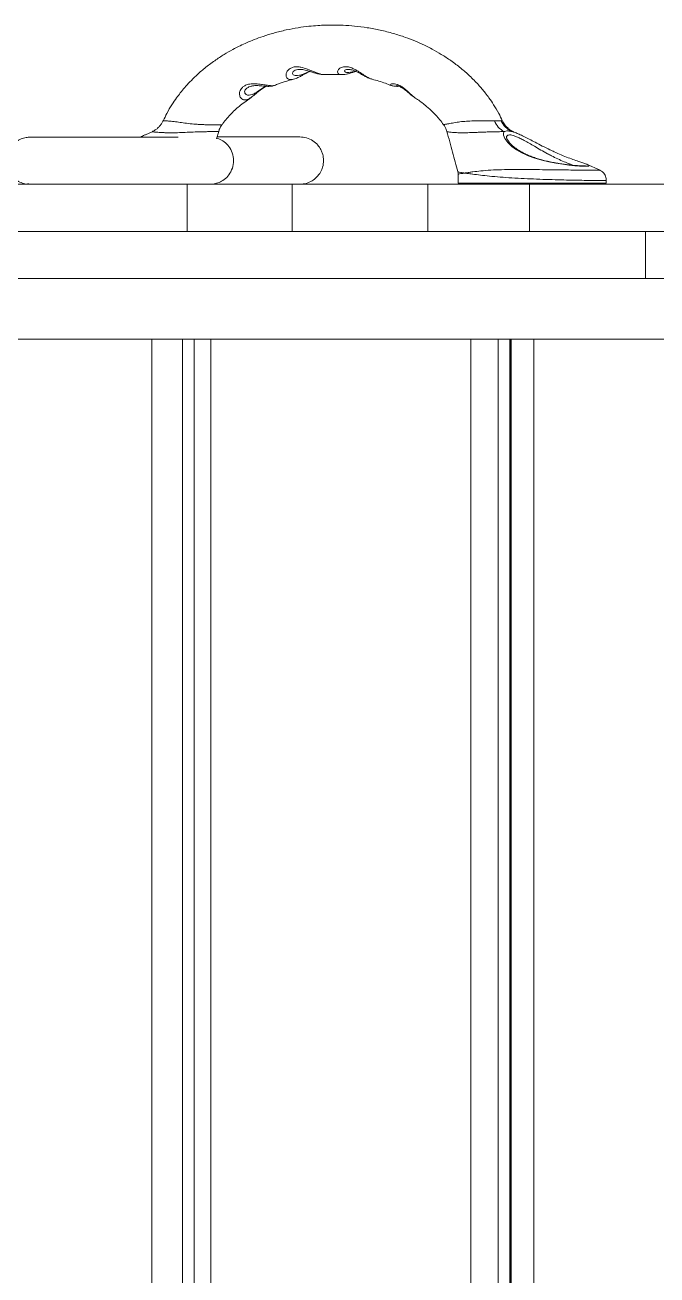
# Model space of a CAD drawing. Header units: millimetres. Extents: x -6304 to 6571, y -6082 to 4447.
# Drawn here: x 582 to 864, y 1301 to 1858 of the extents above; entities that cross this region are included whole.
import ezdxf

# ---------------------------------------------------------------- set-up
doc = ezdxf.new("R2010")
doc.units = ezdxf.units.MM
doc.layers.add('DIKOM_ОБЪЕКТ', color=7, linetype='Continuous')

msp = doc.modelspace()

# ---------------------------------------------------------------- linework, layer by layer
at = {"layer": 'DIKOM_ОБЪЕКТ', "color": 7, "linetype": 'Continuous', "lineweight": 15}
for p, q in [((715.62, 1836.015), (715.69, 1836.028)), ((685.559, 1830.992), (685.26, 1830.993)), ((682.877, 1825.672), (682.671, 1825.53)), ((638.943, 1810.469), (635.926, 1809.125)), ((638.947, 1810.46), (638.985, 1810.463)), ((667.702, 1807.349), (668.598, 1810.621)), ((799.959, 1810.459), (799.951, 1810.463)), ((803.06, 1809.097), (799.966, 1810.475)), ((838.305, 1793.399), (832.833, 1795.836)), ((775.361, 1791.384), (775.361, 1787.538)), ((529.685, 1787.038), (654.503, 1787.038)), ((654.503, 1787.038), (654.503, 1766.038)), ((654.503, 1787.038), (701.34, 1787.038)), ((701.34, 1766.038), (701.34, 1787.038)), ((701.34, 1787.038), (761.818, 1787.038)), ((761.818, 1787.038), (761.818, 1766.038)), ((761.818, 1787.038), (807.167, 1787.038)), ((775.361, 1787.538), (838.606, 1787.538)), ((807.167, 1787.038), (807.167, 1766.038)), ((807.167, 1787.038), (930.867, 1787.038)), ((838.606, 1787.538), (841.362, 1787.538)), ((841.362, 1787.538), (841.362, 1788.789)), ((410.93, 1766.038), (858.864, 1766.038)), ((807.167, 1766.038), (930.867, 1766.038)), ((858.864, 1745.038), (858.864, 1766.038)), ((410.93, 1745.038), (858.864, 1745.038)), ((410.93, 1745.038), (1327.104, 1745.038)), ((206.813, 1718.038), (1531.221, 1718.038)), ((638.884, -727.962), (638.884, 1718.038)), ((652.544, 1718.038), (652.544, -727.962)), ((657.627, 1718.038), (657.627, -727.962)), ((665.039, 1718.038), (665.039, -727.962)), ((780.95, -727.962), (780.95, 1718.038)), ((793.197, 1718.038), (793.197, -727.962)), ((798.374, -727.962), (798.374, 1718.038)), ((798.714, -727.962), (798.714, 1718.038)), ((799.017, -727.962), (799.017, 1718.038)), ((809.017, 1718.038), (809.017, -727.962)), ((798.714, 1645.038), (799.017, 1645.038)), ((798.714, 1624.038), (799.017, 1624.038))]:
    msp.add_line(p, q, dxfattribs=at)
at = {"layer": 'DIKOM_ОБЪЕКТ', "color": 7, "linetype": 'Continuous', "lineweight": 15, "flags": 128}
for points in [[(650.621, 1808.101), (647.846, 1808.099), (644.643, 1808.096), (641.26, 1808.092), (637.726, 1808.089), (634.074, 1808.086), (630.336, 1808.082), (626.547, 1808.078), (622.74, 1808.075), (618.951, 1808.071), (615.213, 1808.067), (611.561, 1808.064), (608.027, 1808.06), (604.643, 1808.057), (601.441, 1808.054), (598.449, 1808.051), (595.694, 1808.048), (593.201, 1808.046), (590.993, 1808.044), (589.09, 1808.042), (587.509, 1808.04), (586.264, 1808.039), (585.366, 1808.038), (584.825, 1808.037), (584.643, 1808.037)], [(833.415, 1795.537), (833.636, 1795.304), (833.35, 1795.141), (832.523, 1795.06), (831.227, 1795.062), (829.424, 1795.148), (827.266, 1795.315), (824.69, 1795.579), (821.912, 1795.934), (818.855, 1796.411), (815.771, 1796.997), (812.582, 1797.74), (809.532, 1798.618), (806.568, 1799.683), (805.597, 1800.09), (803.398, 1801.148), (801.4, 1802.322), (799.237, 1803.924), (797.504, 1805.612), (796.2, 1807.373), (795.513, 1808.962), (795.462, 1809.841), (795.801, 1810.488), (795.82, 1810.505), (795.82, 1810.505)]]:
    msp.add_lwpolyline(points, dxfattribs=at)
at = {"layer": 'DIKOM_ОБЪЕКТ', "color": 7, "linetype": 'Continuous', "lineweight": 15}
for centre, radius, start, end in [((800.193, 1818.75), 9.333, 201.27597, 242.06227), ((803.332, 1819.459), 9.787, 204.72908, 246.19107), ((583.205, 1787.538), 0.5, 270, 0), ((775.861, 1787.538), 0.5, 180, 270), ((840.861, 1787.538), 0.5, 270, 0)]:
    msp.add_arc(centre, radius, start, end, dxfattribs=at)
for points, knots in [([(795.001, 1815.347), (794.491, 1816.447), (793.345, 1818.918), (791.315, 1822.304), (789.273, 1825.329), (787.027, 1828.306), (784.199, 1831.647), (780.564, 1835.333), (776.456, 1838.921), (772.227, 1842.114), (767.959, 1844.899), (764.003, 1847.159), (760.182, 1849.093), (756.179, 1850.884), (751.582, 1852.659), (746.339, 1854.347), (740.673, 1855.791), (734.898, 1856.882), (729.356, 1857.591), (724.238, 1857.962), (719.884, 1858.064), (716.143, 1858.001), (712.577, 1857.82), (708.547, 1857.466), (703.823, 1856.838), (698.601, 1855.861), (693.381, 1854.563), (688.629, 1853.093), (684.595, 1851.619), (681.191, 1850.202), (678.017, 1848.734), (674.669, 1847.021), (670.856, 1844.832), (666.662, 1842.091), (662.459, 1838.917), (658.796, 1835.718), (655.844, 1832.795), (653.524, 1830.245), (651.557, 1827.861), (649.646, 1825.329), (647.604, 1822.304), (645.575, 1818.918), (644.429, 1816.448), (643.919, 1815.347)], [0, 0, 0, 0, 0.01932163, 0.04336313, 0.06311164, 0.07793001, 0.10334319, 0.13354407, 0.16156336, 0.19184634, 0.21989924, 0.2449752, 0.26667863, 0.29043178, 0.31729633, 0.34815377, 0.38172699, 0.41443116, 0.4458706, 0.47463671, 0.49981781, 0.51844927, 0.53698637, 0.55933814, 0.58585567, 0.6163496, 0.64768792, 0.67514631, 0.69877316, 0.71871119, 0.73601943, 0.75642452, 0.7806347, 0.80823555, 0.83843125, 0.86645054, 0.88715046, 0.9056254, 0.92207127, 0.93688964, 0.95663864, 0.98068032, 1, 1, 1, 1]), ([(698.664, 1836.062), (698.777, 1836.51), (699.001, 1837.39), (700.199, 1838.629), (701.539, 1839.212), (702.901, 1839.475), (704.094, 1839.452), (706, 1839.123), (707.273, 1838.699), (709.096, 1838.01), (710.833, 1837.272), (712.741, 1836.513), (714.176, 1836.108), (715.152, 1835.892), (715.511, 1835.986), (715.62, 1836.015)], [0, 0, 0, 0, 0.10688699, 0.21007709, 0.27957008, 0.30798686, 0.38654427, 0.41726001, 0.53102937, 0.53867568, 0.65736017, 0.77948955, 0.86896129, 0.9602569, 1, 1, 1, 1]), ([(722.074, 1836.236), (721.919, 1836.368), (721.529, 1836.702), (721.51, 1837.595), (722.368, 1838.702), (723.945, 1839.408), (725.408, 1839.478), (726.825, 1839.272), (727.97, 1838.885), (729.302, 1838.247), (730.434, 1837.604), (732.084, 1836.544), (733.915, 1835.307), (735.568, 1834.389), (736.601, 1833.944), (737.007, 1833.879), (737.071, 1833.869)], [0, 0, 0, 0, 0.07718966, 0.19488944, 0.30717345, 0.39723237, 0.46015841, 0.48421145, 0.55660751, 0.58203692, 0.63507605, 0.69035376, 0.7954909, 0.90494651, 0.98513181, 1, 1, 1, 1]), ([(693.478, 1831.073), (694.075, 1831.325), (696.275, 1832.256), (699.119, 1833.17), (701.366, 1833.695), (701.944, 1833.83)], [0, 0, 0, 0, 0.2163721, 0.7982875, 1, 1, 1, 1]), ([(701.921, 1833.936), (701.435, 1833.823), (700.569, 1833.621), (699.637, 1833.921), (698.883, 1834.531), (698.598, 1835.348), (698.655, 1835.969), (698.664, 1836.062)], [0, 0, 0, 0, 0.25697656, 0.45822033, 0.66398792, 0.94993857, 1, 1, 1, 1]), ([(701.51, 1836.614), (701.509, 1836.569), (701.499, 1836.25), (701.811, 1835.8), (702.478, 1835.53), (703.355, 1835.417), (704.464, 1835.522), (705.962, 1836.009), (707.46, 1836.68), (708.499, 1837.167), (709.014, 1837.38), (709.075, 1837.406)], [0, 0, 0, 0, 0.0245528, 0.1756208, 0.3275798, 0.4028365, 0.5954713, 0.7762527, 0.899876, 0.988147, 1, 1, 1, 1]), ([(704.776, 1838.24), (704.644, 1838.245), (704.351, 1838.258), (703.656, 1838.172), (703.067, 1838.025), (702.329, 1837.708), (702.003, 1837.47), (701.618, 1837.037), (701.563, 1836.822), (701.51, 1836.614)], [0, 0, 0, 0, 0.0669451, 0.148784, 0.3784797, 0.4161243, 0.6864613, 0.695522, 1, 1, 1, 1]), ([(701.999, 1833.908), (702.373, 1834.016), (703.288, 1834.279), (704.626, 1834.91), (706.036, 1835.673), (707.32, 1836.4), (708.347, 1836.969), (708.982, 1837.257), (709.21, 1837.361)], [0, 0, 0, 0, 0.1621878, 0.3965736, 0.6139662, 0.7796716, 0.9205324, 1, 1, 1, 1]), ([(704.776, 1838.254), (705.063, 1838.25), (705.654, 1838.243), (706.689, 1838.071), (707.824, 1837.798), (709.054, 1837.418), (710.382, 1836.975), (711.867, 1836.493), (713.383, 1836.12), (714.654, 1835.916), (715.399, 1835.951), (715.617, 1835.961)], [0, 0, 0, 0, 0.0692982, 0.1427587, 0.2294149, 0.3310983, 0.4502, 0.5946583, 0.7782329, 0.9351169, 1, 1, 1, 1]), ([(715.696, 1835.924), (716.892, 1835.98), (719.389, 1836.097), (721.885, 1835.978), (723.185, 1835.916)], [0, 0, 0, 0, 0.4791526, 1, 1, 1, 1]), ([(723.186, 1835.987), (723.095, 1835.976), (722.579, 1835.918), (722.302, 1836.092), (722.074, 1836.236)], [0, 0, 0, 0, 0.1771595, 1, 1, 1, 1]), ([(723.227, 1835.95), (723.56, 1835.945), (724.349, 1835.935), (725.646, 1836.139), (727.115, 1836.513), (728.49, 1836.962), (729.386, 1837.255), (729.719, 1837.364)], [0, 0, 0, 0, 0.1531581, 0.3631058, 0.6332168, 0.863741, 1, 1, 1, 1]), ([(726.394, 1838.25), (726.349, 1838.255), (726.236, 1838.267), (725.786, 1838.232), (725.387, 1838.162), (724.828, 1837.942), (724.492, 1837.59), (724.674, 1837.21), (725.019, 1837.064), (725.161, 1837.004)], [0, 0, 0, 0, 0.018266, 0.0456471, 0.2202207, 0.2401732, 0.4955295, 0.7922464, 1, 1, 1, 1]), ([(725.161, 1837.004), (725.386, 1836.951), (725.951, 1836.819), (727.264, 1836.909), (728.489, 1837.161), (729.412, 1837.402), (729.556, 1837.44)], [0, 0, 0, 0, 0.23768321, 0.5980331, 0.93743124, 1, 1, 1, 1]), ([(726.394, 1838.252), (726.514, 1838.252), (726.831, 1838.253), (727.568, 1838.139), (728.544, 1837.865), (729.649, 1837.418), (730.799, 1836.844), (731.998, 1836.179), (733.298, 1835.437), (734.763, 1834.684), (735.906, 1834.157), (736.611, 1833.992), (736.707, 1833.969)], [0, 0, 0, 0, 0.04617348, 0.12147393, 0.20718979, 0.29352894, 0.39106822, 0.49998816, 0.62569682, 0.78237515, 0.97052785, 1, 1, 1, 1]), ([(737.062, 1833.835), (739.054, 1833.31), (741.917, 1832.555), (744.663, 1831.378), (745.499, 1831.02)], [0, 0, 0, 0, 0.6956729, 1, 1, 1, 1]), ([(677.921, 1827.834), (677.931, 1827.902), (678.023, 1828.49), (678.446, 1829.513), (679.438, 1830.486), (680.511, 1831.16), (681.476, 1831.514), (683.009, 1831.812), (684.127, 1831.857), (685.881, 1831.791), (687.734, 1831.567), (689.986, 1831.202), (691.955, 1830.958), (693.111, 1830.973), (693.396, 1831.114), (693.45, 1831.14)], [0, 0, 0, 0, 0.013843, 0.1188218, 0.1865604, 0.2122703, 0.2879449, 0.3114214, 0.4021732, 0.4211418, 0.5341682, 0.6532683, 0.7927987, 0.96097, 1, 1, 1, 1]), ([(685.26, 1830.993), (685.099, 1830.995), (684.61, 1831.004), (683.832, 1830.919), (682.909, 1830.736), (682.234, 1830.517), (681.458, 1830.138), (681.002, 1829.805), (680.501, 1829.287), (680.288, 1828.919), (680.19, 1828.597), (680.173, 1828.513), (680.165, 1828.476)], [0, 0, 0, 0, 0.0811256, 0.2471263, 0.3216685, 0.4729183, 0.5359075, 0.6996894, 0.7375895, 0.9293014, 0.9686479, 1, 1, 1, 1]), ([(680.165, 1828.476), (680.176, 1828.163), (680.198, 1827.546), (680.762, 1827.037), (681.442, 1826.768), (682.334, 1826.708), (683.374, 1826.931), (684.582, 1827.505), (685.713, 1828.242), (686.638, 1828.899), (687.415, 1829.435), (688.011, 1829.821), (688.787, 1830.268), (689.304, 1830.517), (689.719, 1830.692), (689.813, 1830.72), (689.849, 1830.731)], [0, 0, 0, 0, 0.1046153, 0.2057902, 0.3072212, 0.4031798, 0.5432262, 0.6558958, 0.7528712, 0.8165848, 0.8409569, 0.8963157, 0.9191235, 0.9754663, 0.9907069, 1, 1, 1, 1]), ([(682.903, 1825.64), (683.355, 1825.966), (684.185, 1826.567), (685.343, 1827.558), (686.418, 1828.465), (687.428, 1829.266), (688.394, 1829.93), (689.268, 1830.43), (689.741, 1830.628), (689.972, 1830.724)], [0, 0, 0, 0, 0.2108565, 0.38777, 0.5314931, 0.666518, 0.7836934, 0.8945336, 1, 1, 1, 1]), ([(685.259, 1831.001), (685.334, 1831.005), (685.82, 1831.028), (686.7, 1830.973), (687.919, 1830.883), (689.218, 1830.758), (690.374, 1830.684), (691.334, 1830.688), (692.092, 1830.757), (692.801, 1830.881), (693.256, 1831.055), (693.444, 1831.127)], [0, 0, 0, 0, 0.0198961, 0.1302369, 0.2638032, 0.4226862, 0.6194473, 0.7517398, 0.8562441, 0.9406655, 1, 1, 1, 1]), ([(690.858, 1830.986), (690.883, 1830.991), (691.015, 1831.019), (691.006, 1831.013), (690.999, 1831.009)], [0, 0, 0, 0, 0.1824912, 1, 1, 1, 1]), ([(745.499, 1831.108), (745.461, 1831.121), (745.22, 1831.201), (745.058, 1831.433), (745.501, 1831.783), (746.643, 1831.9), (747.826, 1831.649), (748.923, 1831.243), (749.756, 1830.804), (750.949, 1830.005), (751.77, 1829.342), (753.067, 1828.192), (754.4, 1826.939), (755.573, 1825.879), (756.135, 1825.585), (756.252, 1825.524)], [0, 0, 0, 0, 0.0238749, 0.1506766, 0.2805715, 0.4001854, 0.477409, 0.5020034, 0.5848083, 0.6050884, 0.6921189, 0.719989, 0.8418225, 0.9673431, 1, 1, 1, 1]), ([(745.45, 1831.134), (745.61, 1831.071), (746.015, 1830.912), (746.631, 1830.789), (747.306, 1830.707), (747.965, 1830.682), (748.457, 1830.695), (748.692, 1830.702)], [0, 0, 0, 0, 0.11818539, 0.30008685, 0.49869594, 0.76068464, 1, 1, 1, 1]), ([(747.941, 1831.004), (747.868, 1830.992), (747.707, 1830.966), (747.986, 1830.906), (748.139, 1830.873)], [0, 0, 0, 0, 0.4522667, 1, 1, 1, 1]), ([(747.919, 1831.01), (747.913, 1831.011), (747.891, 1831.011), (748.128, 1830.984), (748.551, 1830.875), (749.208, 1830.634), (749.976, 1830.253), (750.862, 1829.712), (751.829, 1829.007), (752.846, 1828.178), (753.925, 1827.261), (754.856, 1826.466), (755.466, 1826.047), (755.677, 1825.902)], [0, 0, 0, 0, 0.0330753, 0.1127933, 0.2001159, 0.2838101, 0.3645405, 0.451069, 0.5497013, 0.6548467, 0.7760522, 0.9225098, 1, 1, 1, 1]), ([(748.139, 1830.873), (748.187, 1830.866), (748.301, 1830.848), (748.497, 1830.846), (748.611, 1830.846)], [0, 0, 0, 0, 0.4192536, 1, 1, 1, 1]), ([(670.086, 1813.464), (670.643, 1814.265), (671.802, 1815.931), (673.759, 1818.061), (675.734, 1820.032), (678.603, 1822.613), (681.034, 1824.266), (682.744, 1825.428)], [0, 0, 0, 0, 0.1616879, 0.3364567, 0.4891715, 0.6405875, 1, 1, 1, 1]), ([(682.671, 1825.53), (682.493, 1825.402), (681.707, 1824.839), (680.439, 1824.535), (679.004, 1824.853), (677.957, 1826.031), (677.932, 1827.263), (677.921, 1827.834)], [0, 0, 0, 0, 0.0682241, 0.300459, 0.5751358, 0.8032868, 1, 1, 1, 1]), ([(756.212, 1825.46), (756.546, 1825.252), (758.3, 1824.161), (760.96, 1822.045), (764.253, 1819.034), (766.848, 1816.306), (768.277, 1814.261), (768.837, 1813.46)], [0, 0, 0, 0, 0.0687201, 0.3606722, 0.5862116, 0.8379333, 1, 1, 1, 1]), ([(643.855, 1815.379), (643.677, 1815.006), (643.281, 1814.172), (642.432, 1813.049), (641.425, 1812.025), (640.366, 1811.232), (639.528, 1810.732), (639.076, 1810.543), (638.97, 1810.499)], [0, 0, 0, 0, 0.17157805, 0.38327686, 0.58363574, 0.77198755, 0.94616747, 1, 1, 1, 1]), ([(643.904, 1815.354), (643.906, 1815.352), (643.91, 1815.349), (644.279, 1815.338), (644.898, 1815.316), (645.703, 1815.276), (647.071, 1815.177), (649.168, 1814.942), (652.069, 1814.508), (655.216, 1814.084), (658.095, 1813.825), (660.564, 1813.678), (662.702, 1813.588), (664.788, 1813.531), (666.991, 1813.5), (668.626, 1813.494), (669.647, 1813.496), (670.088, 1813.494), (669.998, 1813.527), (669.991, 1813.53)], [0, 0, 0, 0, 0.0395872, 0.0950155, 0.1335758, 0.1764327, 0.2192472, 0.2951668, 0.3597506, 0.4260931, 0.5061154, 0.5584047, 0.6107299, 0.6790004, 0.7472868, 0.8468817, 0.9101197, 0.9925994, 1, 1, 1, 1]), ([(668.595, 1810.459), (668.642, 1810.668), (668.815, 1811.436), (669.311, 1812.482), (669.842, 1813.218), (670.042, 1813.496)], [0, 0, 0, 0, 0.1883626, 0.6941239, 1, 1, 1, 1]), ([(768.881, 1813.501), (769.101, 1813.187), (769.622, 1812.442), (770.111, 1811.392), (770.274, 1810.653), (770.322, 1810.439)], [0, 0, 0, 0, 0.3419944, 0.8095588, 1, 1, 1, 1]), ([(768.972, 1813.561), (768.943, 1813.572), (768.875, 1813.596), (769.326, 1813.687), (770.268, 1813.859), (771.993, 1814.181), (774.598, 1814.672), (777.53, 1815.053), (780.699, 1815.26), (783.561, 1815.322), (785.973, 1815.344), (787.958, 1815.353), (789.861, 1815.359), (790.947, 1815.362), (791.496, 1815.364)], [0, 0, 0, 0, 0.05612293, 0.13394743, 0.21380477, 0.32514423, 0.42320764, 0.50743389, 0.59457463, 0.69895145, 0.7661673, 0.83493965, 0.91660098, 1, 1, 1, 1]), ([(791.496, 1815.364), (792.13, 1815.341), (793.418, 1815.295), (794.098, 1815.341), (794.443, 1815.365)], [0, 0, 0, 0, 0.4924472, 1, 1, 1, 1]), ([(794.443, 1815.365), (794.641, 1815.364), (794.987, 1815.362), (795.009, 1815.357), (795.019, 1815.356)], [0, 0, 0, 0, 0.5696505, 1, 1, 1, 1]), ([(799.96, 1810.486), (799.922, 1810.501), (799.516, 1810.661), (798.668, 1811.153), (797.514, 1811.999), (796.443, 1813.098), (795.597, 1814.234), (795.224, 1815.048), (795.071, 1815.382)], [0, 0, 0, 0, 0.0192344, 0.2075391, 0.4146788, 0.6291143, 0.847867, 1, 1, 1, 1]), ([(584.643, 1808.037), (584.004, 1808.003), (582.611, 1807.928), (580.423, 1807.257), (578.12, 1805.956), (575.986, 1803.833), (574.432, 1800.916), (573.857, 1797.491), (574.432, 1794.064), (575.986, 1791.15), (578.12, 1789.02), (580.428, 1787.733), (582.277, 1787.128), (583.319, 1787.058), (583.609, 1787.038)], [0, 0, 0, 0, 0.0598186, 0.1301487, 0.2119447, 0.3052542, 0.4080005, 0.5161992, 0.6243966, 0.7271463, 0.8204506, 0.9023897, 0.9728302, 1, 1, 1, 1]), ([(635.93, 1809.115), (635.764, 1809.044), (635.087, 1808.754), (634.331, 1808.372), (633.761, 1808.083)], [0, 0, 0, 0, 0.2458128, 1, 1, 1, 1]), ([(668.49, 1810.485), (668.509, 1810.491), (668.588, 1810.514), (668.1, 1810.51), (667.044, 1810.505), (665.432, 1810.503), (663.15, 1810.488), (660.506, 1810.444), (657.308, 1810.344), (653.785, 1810.176), (650.253, 1810.013), (647.336, 1809.959), (645.057, 1810.006), (643.425, 1810.072), (642.041, 1810.156), (641.168, 1810.217), (640.263, 1810.288), (639.439, 1810.361), (639.03, 1810.419), (638.839, 1810.453), (638.938, 1810.459), (638.947, 1810.46)], [0, 0, 0, 0, 0.0237532, 0.0972567, 0.1518154, 0.2377738, 0.3047535, 0.373708, 0.4514069, 0.5281525, 0.5960259, 0.664002, 0.7030663, 0.7436412, 0.7811062, 0.8197547, 0.8339783, 0.8929662, 0.9543699, 0.9958453, 1, 1, 1, 1]), ([(664.664, 1787.021), (664.667, 1787.021), (665.311, 1787.021), (666.709, 1787.152), (668.899, 1787.801), (671.203, 1789.116), (673.334, 1791.242), (674.882, 1794.162), (675.45, 1797.589), (674.868, 1801.011), (673.311, 1803.934), (671.164, 1806.021), (669.253, 1807.195), (668.087, 1807.503), (667.768, 1807.588)], [0, 0, 0, 0, 0.00034253, 0.06447658, 0.1399173, 0.22766802, 0.32759476, 0.43763453, 0.55351026, 0.66938767, 0.77943128, 0.8793562, 0.96695246, 1, 1, 1, 1]), ([(704.748, 1808.144), (704.712, 1808.144), (704.64, 1808.144), (704.204, 1808.144), (703.555, 1808.144), (702.696, 1808.143), (701.66, 1808.142), (700.492, 1808.142), (699.234, 1808.141), (697.932, 1808.14), (696.588, 1808.139), (695.228, 1808.137), (693.877, 1808.136), (692.555, 1808.135), (691.278, 1808.134), (690.032, 1808.133), (688.787, 1808.132), (686.262, 1808.13), (683.025, 1808.127), (678.982, 1808.124), (675.684, 1808.121), (672.822, 1808.118), (670.411, 1808.116), (668.97, 1808.115), (668.108, 1808.114), (667.912, 1808.114)], [0, 0, 0, 0, 0.0633016, 0.1237459, 0.1813407, 0.2360923, 0.2880079, 0.337094, 0.3807886, 0.4219773, 0.4606627, 0.4968463, 0.5305288, 0.5617098, 0.5903894, 0.6167166, 0.642509, 0.6683016, 0.7696329, 0.8243529, 0.8790782, 0.9338396, 0.9612814, 0.9912187, 1, 1, 1, 1]), ([(704.741, 1787.05), (705.703, 1787.124), (707.585, 1787.268), (710.184, 1788.421), (712.117, 1789.921), (713.358, 1791.398), (714.161, 1792.718), (714.937, 1794.468), (715.442, 1796.865), (715.268, 1799.26), (714.758, 1801.117), (714.051, 1802.757), (712.729, 1804.692), (710.578, 1806.565), (707.758, 1807.901), (705.747, 1808.063), (704.741, 1808.144)], [0, 0, 0, 0, 0.09241558, 0.1808355, 0.25660112, 0.31183994, 0.35078156, 0.39161853, 0.47948183, 0.56258629, 0.59971068, 0.6480174, 0.71901985, 0.80698933, 0.90346065, 1, 1, 1, 1]), ([(770.314, 1810.621), (771.159, 1807.517), (772.801, 1801.492), (774.413, 1795.541), (775.195, 1792.655)], [0, 0, 0, 0, 0.51511776, 1, 1, 1, 1]), ([(795.82, 1810.505), (795.156, 1810.497), (793.811, 1810.482), (791.453, 1810.437), (788.946, 1810.373), (786.592, 1810.295), (784.295, 1810.204), (781.727, 1810.094), (778.744, 1809.977), (775.666, 1809.968), (773.139, 1810.126), (771.508, 1810.3), (770.676, 1810.401), (770.326, 1810.451), (770.402, 1810.462), (770.424, 1810.466)], [0, 0, 0, 0, 0.0886624, 0.1794272, 0.2520747, 0.3268667, 0.3814247, 0.4377494, 0.5286504, 0.6173361, 0.7193042, 0.8277242, 0.8984207, 0.9707272, 1, 1, 1, 1]), ([(799.381, 1810.505), (798.706, 1810.649), (797.203, 1810.97), (796.311, 1810.67), (795.82, 1810.505)], [0, 0, 0, 0, 0.4488495, 1, 1, 1, 1]), ([(826.379, 1795.514), (825.917, 1795.694), (824.761, 1796.146), (822.502, 1797.078), (819.769, 1798.305), (817.281, 1799.524), (814.752, 1800.855), (812.2, 1802.285), (809.462, 1803.889), (806.988, 1805.347), (804.879, 1806.543), (802.989, 1807.526), (801.349, 1808.274), (799.912, 1808.788), (798.671, 1809.064), (797.699, 1809.041), (797.082, 1808.686), (796.834, 1808.243), (796.883, 1807.875), (796.892, 1807.805)], [0, 0, 0, 0, 0.0482882, 0.1210808, 0.1960261, 0.2710204, 0.3148949, 0.3925535, 0.4702282, 0.5338623, 0.5974603, 0.6519954, 0.7064858, 0.7591748, 0.8118323, 0.8699056, 0.9279954, 0.9862086, 1, 1, 1, 1]), ([(832.129, 1795.242), (832.126, 1795.242), (832.117, 1795.24), (831.845, 1795.213), (831.31, 1795.201), (830.443, 1795.215), (829.264, 1795.272), (827.784, 1795.378), (826.057, 1795.538), (824.128, 1795.753), (822.028, 1796.03), (819.809, 1796.37), (817.508, 1796.78), (815.213, 1797.257), (813.606, 1797.645), (812.387, 1797.967), (811.138, 1798.313), (809.262, 1798.902), (807.14, 1799.685), (805.156, 1800.558), (803.326, 1801.512), (801.676, 1802.537), (800.216, 1803.629), (798.978, 1804.741), (798.036, 1805.78), (797.396, 1806.655), (797.034, 1807.319), (796.863, 1807.711), (796.878, 1807.888), (796.862, 1807.837), (796.861, 1807.837)], [0, 0, 0, 0, 0.0145748, 0.0402786, 0.0722694, 0.1089479, 0.1490501, 0.1905757, 0.2324796, 0.2750267, 0.3174072, 0.3599405, 0.4024734, 0.4448103, 0.4848829, 0.4900534, 0.5120532, 0.5541968, 0.5966853, 0.6389658, 0.6820166, 0.7259276, 0.7704332, 0.8167395, 0.8627272, 0.9029228, 0.9390714, 0.9703777, 0.99986, 1, 1, 1, 1]), ([(799.381, 1810.505), (799.804, 1810.373), (800.766, 1810.073), (802.505, 1809.362), (804.624, 1808.376), (807.007, 1807.161), (809.769, 1805.694), (812.852, 1804.062), (815.716, 1802.621), (818.551, 1801.285), (821.334, 1800.065), (824.387, 1798.851), (827.188, 1797.828), (829.518, 1797.026), (831.39, 1796.387), (832.654, 1795.917), (833.326, 1795.64), (833.407, 1795.547), (833.415, 1795.537)], [0, 0, 0, 0, 0.0437581, 0.099742, 0.1568806, 0.2209398, 0.2862704, 0.3629255, 0.4416959, 0.4855266, 0.5597395, 0.636389, 0.7095178, 0.7851407, 0.8539844, 0.9249095, 0.9922288, 1, 1, 1, 1]), ([(799.951, 1810.463), (799.947, 1810.469), (799.931, 1810.49), (799.614, 1810.499), (799.381, 1810.505)], [0, 0, 0, 0, 0.268601, 1, 1, 1, 1]), ([(775.181, 1792.649), (775.28, 1792.295), (775.396, 1791.878), (775.356, 1791.454), (775.349, 1791.39)], [0, 0, 0, 0, 0.848922, 1, 1, 1, 1]), ([(775.295, 1792.668), (775.305, 1792.635), (775.328, 1792.556), (776.195, 1792.366), (777.296, 1792.218), (777.993, 1792.051), (778.38, 1792.038), (778.387, 1792.038)], [0, 0, 0, 0, 0.2570794, 0.6222092, 0.8088729, 0.9966261, 1, 1, 1, 1]), ([(778.387, 1792.038), (778.38, 1792.036), (777.636, 1791.845), (776.432, 1791.866), (775.448, 1791.485), (775.462, 1791.413), (775.468, 1791.384)], [0, 0, 0, 0, 0.0036311, 0.377597, 0.7516508, 1, 1, 1, 1]), ([(778.387, 1792.038), (778.394, 1792.04), (778.447, 1792.056), (778.552, 1792.063), (778.744, 1792.099), (779.014, 1792.14), (779.506, 1792.22), (780.411, 1792.359), (781.292, 1792.487), (782.961, 1792.714), (785.433, 1793.019), (789.791, 1793.37), (794.702, 1793.559), (799.845, 1793.617), (805.131, 1793.605), (810.304, 1793.56), (815.389, 1793.504), (820.165, 1793.448), (824.623, 1793.399), (828.572, 1793.361), (831.99, 1793.333), (834.307, 1793.322), (836.163, 1793.319), (837.523, 1793.325), (838.371, 1793.342), (838.315, 1793.362), (838.292, 1793.37)], [0, 0, 0, 0, 0.0005714, 0.0045571, 0.0086592, 0.0161758, 0.0256147, 0.0455003, 0.0786857, 0.0793917, 0.1405222, 0.2039053, 0.2665287, 0.3309508, 0.391408, 0.4533595, 0.5125283, 0.5731857, 0.6316985, 0.6917335, 0.7499115, 0.8096326, 0.8404504, 0.8985903, 0.9582723, 1, 1, 1, 1]), ([(841.243, 1788.788), (841.271, 1788.778), (841.359, 1788.744), (840.515, 1788.715), (839.05, 1788.703), (836.985, 1788.708), (834.402, 1788.73), (830.606, 1788.784), (826.142, 1788.868), (821.215, 1788.982), (815.877, 1789.133), (810.368, 1789.324), (804.747, 1789.566), (799.268, 1789.864), (793.996, 1790.231), (789.284, 1790.65), (785.159, 1791.103), (782.831, 1791.403), (780.891, 1791.665), (779.923, 1791.807), (778.962, 1791.948), (778.654, 1792), (778.468, 1792.023), (778.41, 1792.038), (778.393, 1792.038), (778.387, 1792.038)], [0, 0, 0, 0, 0.0271271, 0.0883886, 0.1514246, 0.1839625, 0.245237, 0.3082872, 0.3695766, 0.4326439, 0.493977, 0.5570933, 0.6186185, 0.6819428, 0.7437429, 0.8073578, 0.8650299, 0.924156, 0.9261153, 0.9752782, 0.9847722, 0.9953849, 0.998625, 0.9994833, 1, 1, 1, 1]), ([(841.319, 1788.79), (841.324, 1789.045), (841.336, 1789.685), (841.04, 1790.639), (840.557, 1791.566), (839.954, 1792.302), (839.31, 1792.85), (838.735, 1793.208), (838.416, 1793.343), (838.3, 1793.392)], [0, 0, 0, 0, 0.1277927, 0.3204217, 0.4943037, 0.6530107, 0.7974269, 0.9266992, 1, 1, 1, 1]), ([(688.41, 1787.038), (689.14, 1787.039), (690.325, 1787.04), (691.841, 1787.041), (693.141, 1787.042), (694.476, 1787.043), (695.833, 1787.045), (697.187, 1787.046), (698.514, 1787.047), (699.788, 1787.048), (700.974, 1787.049), (702.041, 1787.049), (702.958, 1787.05), (703.707, 1787.05), (704.268, 1787.051), (704.641, 1787.051), (704.703, 1787.051), (704.734, 1787.05)], [0, 0, 0, 0, 0.067527, 0.1095178, 0.155362, 0.205059, 0.2586076, 0.3160081, 0.3772621, 0.4423728, 0.5113451, 0.5841869, 0.6609057, 0.7400363, 0.8229229, 0.9095747, 1, 1, 1, 1])]:
    msp.add_open_spline(points, degree=3, knots=knots, dxfattribs=at)

doc.saveas('drawing.dxf')
